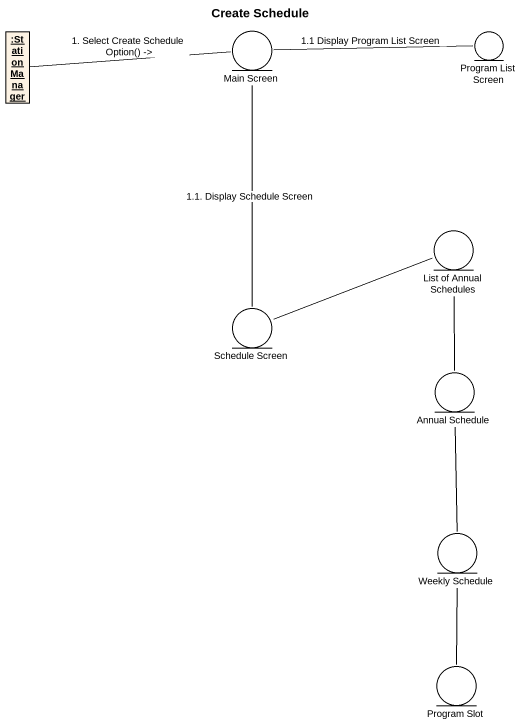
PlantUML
@startuml
title Create Schedule
allowmixing
hide circle
hide empty members
object ":Station Manager" as Station_Manager
entity "Main Screen" as Main_Screen
entity "Program List Screen" as Program_List_Screen
entity "List of Annual Schedules" as List_of_Annual_Schedules
entity "Schedule Screen" as Schedule_Screen
entity "Annual Schedule" as Annual_Schedule
entity "Weekly Schedule" as Weekly_Schedule
entity "Program Slot" as Program_Slot
Station_Manager -right- Main_Screen : 1. Select Create Schedule Option() ->
Main_Screen -right- Program_List_Screen : 1.1 Display Program List Screen
Main_Screen -- Schedule_Screen : 1.1. Display Schedule Screen
List_of_Annual_Schedules -- Annual_Schedule
Schedule_Screen -right- List_of_Annual_Schedules
Annual_Schedule -- Weekly_Schedule
Weekly_Schedule -- Program_Slot
@enduml
